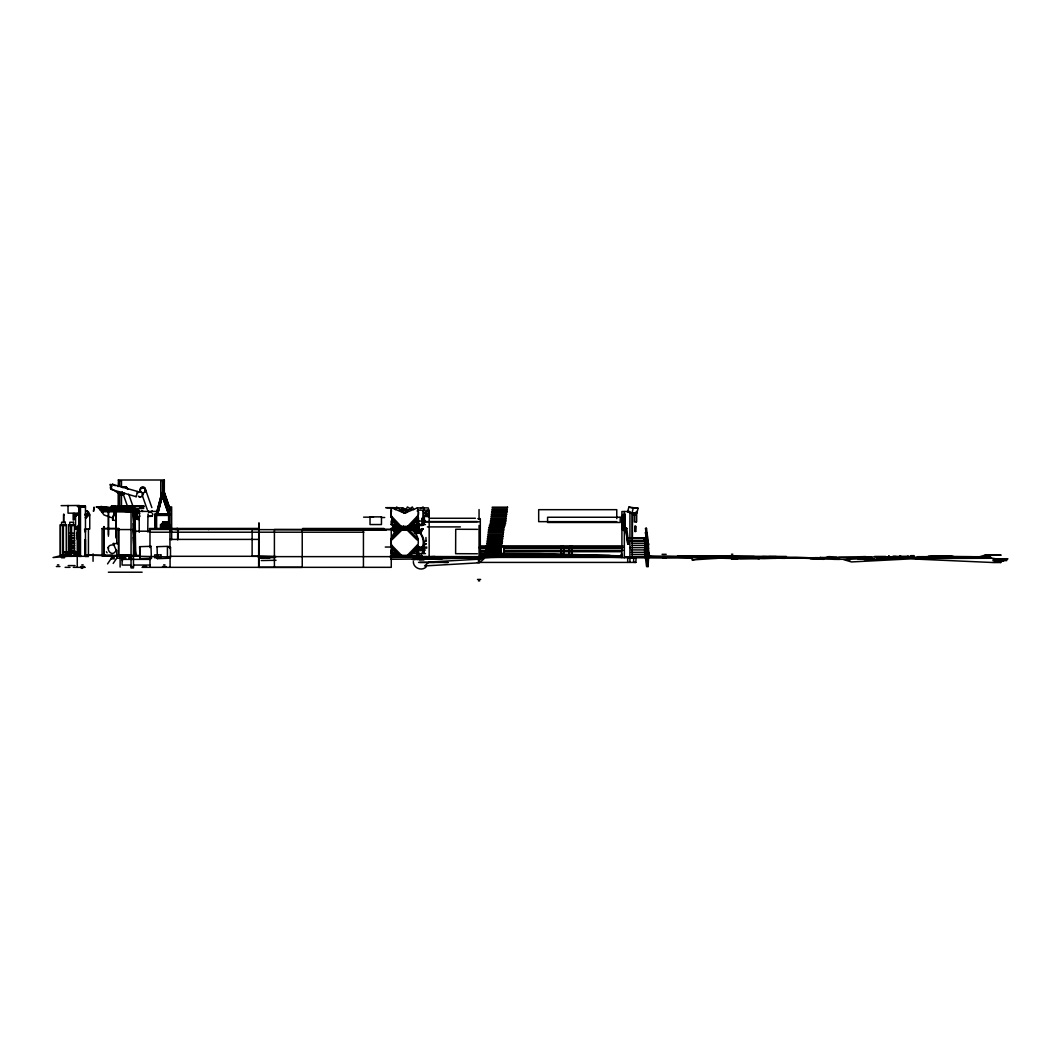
<?xml version="1.0" encoding="UTF-8"?>
<svg xmlns="http://www.w3.org/2000/svg" width="1061" height="1061" viewBox="0 0 1061 1061"><rect width="100%" height="100%" fill="white"/><g stroke="black" fill="none" stroke-linecap="round" stroke-linejoin="round"><path stroke-width="1.5" d="M68.647 524.611L68.633 556.309L71.564 556.309L71.578 524.611M73.859 513.497L74.376 519.094L74.389 513.497M74.469 556.309L74.469 524.784L71.06 524.784L71.047 556.309L74.681 556.309M115.861 537.927L115.861 511.256L115.888 536.349M130.158 511.203L130.158 509.81L114.867 508.67L114.867 509.943M133.62 511.084L133.62 513.948L134.23 510.58L134.19 511.972M156.617 529.107L156.617 514.227L169.19 514.28L169.19 524.187M160.463 529.306L160.463 524.572L161.537 524.585L161.537 529.32M168.593 524.532L168.606 514.147L161.537 493.975L156.232 514.134M258.857 529.466L258.844 556.296L259.003 529.466L258.857 532.131M416.217 529.916L392.557 529.916L416.217 529.916L416.217 528.736M422.225 524.585L422.384 517.781L422.384 524.585L416.403 524.572L416.403 521.017L417.888 521.017L417.888 524.572M418.816 557.357L418.816 554.094M418.816 531.176L418.83 522.993M429.161 557.37L429.175 516.455L424.732 516.455M622.462 515.235L622.409 529.545L624.783 529.545L624.796 515.248L624.783 529.545M133.315 513.749L132.797 509.466L133.606 509.466M501.163 556.985L501.177 546.574L503.988 546.574L503.975 556.998L501.429 556.998M636.547 511.535L636.52 521.985L634.292 521.985L634.319 513.02M636.388 521.985L636.414 511.535M626.759 528.643L625.38 528.338L626.759 528.338L628.722 544.266L627.767 544.253L625.751 528.696L626.746 528.338L625.38 528.338M648.603 552.967C647.422 562.834 651.772 551.256 647.117 552.953M120.079 558.205L120.026 555.182L120.079 558.205L116.896 558.179L116.922 555.155M117.015 555.155L116.896 558.179M114.906 509.559L114.906 508.166L130.198 509.307M843.707 559.611L851.439 561.945L910.789 558.868L994.064 562.569L1000.775 562.502L1000.788 560.964L993.043 559.386L993.481 558.855L1007.95 558.842L996.345 558.842M169.747 514.757L162.532 492.039L157.121 514.89L156.179 514.505L161.511 494.081L168.646 514.505L169.747 514.757L162.532 494.081L157.121 514.89M646.494 528.338L645.499 528.71L646.481 528.325L648.496 544.253L647.528 544.266M648.496 544.253L647.555 543.895M646.494 532.397L645.499 532.768L646.481 532.383L648.496 548.325L647.528 548.325L648.496 548.325M644.584 551.07L645.38 537.423L646.865 537.423L648.855 552.953L648.059 566.601L646.56 566.601L644.584 551.07L646.069 551.07L648.059 566.601M646.069 551.07L646.865 537.423L645.353 537.529L645.38 556.892L646.878 556.892L646.839 537.529M628.722 544.266L627.794 543.882L625.977 529.877M68.978 543.351L74.549 543.139L68.978 542.927M68.978 553.418L74.549 553.205L68.978 552.993M68.978 535.752L74.535 535.328M68.978 540.858L74.549 540.659L68.978 540.447M74.522 550.42L68.965 550.619L74.522 550.831M136.153 496.707L137.678 491.508L112.174 484.28L110.742 489.28L136.153 496.707L136.458 495.951M68.978 545.831L74.549 545.619L68.978 545.407M68.978 548.325L74.549 548.113L68.978 547.9M68.978 538.338L74.522 537.914L68.978 537.914M113.063 517.702L112.996 518.365L114.628 511.999M391.204 510.155C389.758 516.362 393.299 522.715 398.697 525.752M423.021 516.336L423.021 510.155L418.18 510.155C419.639 516.362 416.098 522.715 410.7 525.752M421.668 520.513L423.671 516.349L423.671 510.155L428.511 510.155L428.525 516.322L423.671 516.322L428.883 513.299L424.015 513.245L428.511 510.155L424.029 513.299M396.602 529.346L397.862 528.71M136.484 508.816L135.689 515.036L136.697 519.32L138.792 519.558L139.575 513.338L138.58 509.055L136.484 508.816L137.479 513.1L136.697 519.32M113.978 545.009C102.028 543.603 111.564 560.566 116.312 549.89M113.739 544.784L116.458 550.765M112.572 519.956L114.27 512.065L112.572 519.956L115.636 520.606M396.018 533.139L391.589 528.71L395.262 533.139M391.695 545.235L401.801 555.606L400.978 556.335L390.846 546.057L391.708 545.155M624.637 530.553L625.141 528.298L626.255 528.524L625.751 530.779L624.637 530.553L625.804 530.779M412.371 559.585L419.745 559.333M130.583 508.962L130.901 507.476L138.129 509.943L135.702 508.444L135.384 509.93M132.996 510.46L133.315 508.975M134.163 516.389L135.291 511.508M100.437 508.285L100.052 509.81L104.097 515.009L113.05 518.179M163.54 491.349L157.983 513.153L163.54 491.349L163.898 492.556L163.527 490.898L163.182 492.304M627.555 512.065L628.868 507.092L638.112 508.246L636.812 513.219L629.014 512.45M631.918 513.219L633.231 508.246L638.112 508.246M137.307 493.113L137.678 491.508M134.163 515.394L134.972 512.436M110.821 484.837L110.424 488.033L111.432 488.803L110.715 487.304M110.742 489.28L111.617 486.681M784.981 557.33L719.398 556.733M921.73 558.563L915.232 558.471L991.385 558.272L975.669 557.569M732.249 559.001L759.782 558.537L757.753 558.418C794.861 555.526 832.235 561.959 869.118 557.953L838.535 557.383L838.535 559.001M112.625 484.201L115.211 485.726M395.355 509.651L396.642 506.959L404.4 513.245L412.344 506.959L413.644 509.651M420.355 550.805C425.859 543.975 423.153 533.59 415.554 529.638M421.668 549.412C426.562 542.794 423.087 533.272 416.191 529.638L409.533 528.285L406.549 528.962M120.689 494.147L120.37 494.797L122.267 491.694M110.874 487.304L111.392 486.442M420.023 532.901L422.119 528.71M420.74 532.264L422.915 528.71L421.801 528.696L417.039 533.444M420.819 532.901L422.915 528.71M414.48 532.264L417.437 528.71L415.315 532.901M414.546 532.901L416.668 528.71M415.249 532.264L417.437 528.71M888.786 556.097L888.256 556.919L889.131 555.871M415.328 533.55L418.883 528.232L419.506 528.643L416.907 532.635M416.84 532.635L419.506 528.643M112.055 557.29L107.546 563.908M118.487 555.553L113.195 563.431M140.065 516.031L138.686 517.927M78.779 524.837L75.53 528.391L76.193 528.988L79.429 525.434M85.251 517.715L88.501 514.161L89.164 514.757L85.914 518.312M417.954 516.919L407.901 527.609L407.106 526.906L417.265 516.243L418.061 516.946L417.358 516.269M417.212 545.155L407.119 555.606L407.954 556.415L418.074 546.057L417.225 545.235M422.649 511.017L423.405 510.341M427.915 511.017L428.671 510.328L427.994 511.017M418.061 538.895L417.013 539.89L406.88 529.824L407.928 528.829L417.994 538.895M417.145 511.004L417.822 510.328M78.514 513.497L73.846 518.166L78.249 513.232M417.769 533.444L422.53 528.71L418.843 533.139M401.031 528.816L402.092 529.837L391.854 539.89L390.872 538.882L401.111 528.829M390.952 538.895L399.984 529.943M413.724 559.81L414.878 558.709M412.53 526.893L411.827 527.569M390.978 516.919L391.681 516.243L390.886 516.946L401.085 527.569L401.787 526.906M132.877 509.413L134.654 507.874L136.299 509.757M871.373 557.025L865.1 557.025L904.834 556.8M415.554 525.752L417.954 523.829M865.1 557.025L865.71 556.561L838.535 557.383M928.083 556.455L937.075 556.455M426.177 566.906C421.721 571.534 413.193 568.006 413.326 561.587M114.217 506.044L111.471 506.044M125.702 506.044L126.736 506.124A2.294 2.294 88.1 0 1 125.331 508.232A2.294 2.281 -89 0 1 123.58 508.232L122.837 507.742M131.577 506.044L128.819 506.044M397.424 532.635L394.745 528.643L395.448 528.232L397.185 530.898M910.497 555.871L911.107 555.871M899.821 555.871L902.327 557.025L909.622 556.919M122.492 487.543L124.323 486.8L126.14 487.543A2.586 2.507 -19.8 0 1 126.67 488.352M420.474 508.551L423.074 506.959L424.095 509.081M423.671 516.349L428.856 513.245M928.494 556.455L938.322 556.335L937.592 556.455M858.057 559.001L869.357 558.59M417.344 507.887L404.573 513.192L391.814 507.887A13.873 13.82 -89.9 0 0 404.573 527.065A13.873 13.82 -89.9 0 0 417.344 507.887L428.193 507.887A13.873 13.82 -90 0 1 428.644 517.224M756.4 556.8L702.952 556.8L692.263 557.609L692.276 559.929L702.952 557.728L737.846 558.656L731.347 558.882M150.927 511.787L151.75 511.455A2.44 1.499 -3.8 0 0 152.32 510.978A2.507 2.427 -19.1 0 1 147.744 510.964M151.166 515.858L151.988 515.527A2.44 1.485 -3.6 0 0 152.187 513.405M421.748 555.354L421.655 556.574L421.748 555.354L392.557 555.367L392.65 556.561M399.095 526.349L392.795 526.349L392.703 527.569L419.241 527.556M416.31 526.375L416.31 527.569L416.31 526.375L392.703 526.375L392.809 527.529M168.142 522.224L170.171 528.471M162.505 528.272L163.049 522.039L165.131 528.285M166.113 526.919L165.105 522.039L167.2 528.285M166.02 522.237L168.686 528.285M164.548 528.484L163.089 522.039M100.954 506.389L102.625 506.76L98.62 507.025L99.522 508.418L101.339 507.025L97.32 507.277L99.15 508.418L100.172 507.145L96.166 507.025L130.278 509.81M86.166 510.792L87.267 510.792L88.156 512.675L87.267 514.558L86.166 514.558A2.056 1.446 -89.9 0 1 85.702 514.121M123.686 506.203L124.959 506.203M140.781 506.137L141.405 505.978M84.469 529.691L85.357 529.466L85.357 532.131L85.357 529.466M825.511 557.675L828.76 556.614L837.116 557.012M415.037 527.131L419.546 526.097M407.703 555.341C420.169 553.497 422.238 534.691 410.7 529.638L404.692 528.285L398.697 529.638C387.159 534.691 389.228 553.497 401.695 555.341M407.185 528.962L410.183 528.285M412.039 528.962L415.037 528.285L418.034 528.962M147.731 531.946L147.943 516.322M57.453 564.876L58.819 564.876M81.79 564.876L83.156 564.876M163.619 564.876L164.972 564.876M479.665 580.884L478.458 580.884M731.533 554.227L732.819 554.227M632.581 514.187L632.104 512.755M830.604 557.542L819.835 557.489L820.922 557.542M112.28 555.367L105.477 555.752M692.276 559.929L726.573 557.728L763.933 558.537L796.029 557.582L838.614 558.166L767.076 558.073L767.076 556.813L767.076 558.073L785.14 558.338M390.912 557.038L404.055 557.052L401.88 557.052M426.429 557.038L428.604 557.065M917.354 556.68L979.621 556.72L984.064 555.433L1001.133 555.128L985.125 554.77L990.497 556.68L930.47 557.794M478.431 557.224L467.198 558.192L499.917 556.892L480.089 557.197M79.575 555.367L53.05 557.529L63.74 554.983L68.952 554.983M135.569 554.956L133.699 529.081L135.556 555.009L134.468 555.089L133.169 537.251M913.813 558.006L894.781 558.113M104.097 555.367L128.965 555.659M865.829 556.985L857.832 557.383L871.784 557.529M440.328 557.94L438.883 557.025L440.328 557.94L417.318 559.399L501.747 557.144L621.64 557.038M397.013 553.02L393.087 553.006M391.177 557.383L426.999 556.561M477.463 559.266L429.082 562.025L424.559 565.937L479.4 562.794L483.922 558.895L480.686 559.081M422.358 553.311L422.251 546.508M589.478 556.76L597.356 556.76M400.872 528.232L400.302 528.643M133.169 523.537L133.739 538.046L135.198 537.993L134.124 510.58L132.652 510.633M419.612 559.983L423.936 559.929M118.182 556.11L129.402 556.11M157.293 558.643L168.606 558.272M156.909 546.694L168.208 546.322M86.14 555.142L168.858 556.919M258.857 557.953L270.157 557.648L259.07 556.76M860.829 559.24L874.609 558.776M150.994 546.335L151.378 558.245M151.498 558.245L140.025 558.603L139.654 546.68L151.126 546.322M140.025 558.603L139.654 546.68M944.874 556.495L950.988 556.296M864.211 559.704L892.752 558.776M876.744 558.311L888.574 557.953M74.535 533.245L68.938 533.245M494.612 546.004L623.046 546.03M494.718 546.614L621.507 546.627M420.275 556.919L434.97 556.508M447.278 557.953L462.119 557.542M486.827 556.866L500.01 556.495M560.845 546.574L560.845 556.998L560.845 546.574L563.656 546.574L563.404 556.998L563.656 546.574M82.678 506.11L79.469 506.11M84.946 506.11L77.214 506.11M480.036 554.81L542.781 554.067L621.693 556.839M114.76 506.349L115.994 506.349A2.294 2.281 88.2 0 1 112.824 508.471L111.418 506.349L126.736 506.124L122.174 506.124L122.347 506.999M139.986 507.742L140.728 508.232A2.294 2.281 88.1 0 0 143.885 506.124L133.381 506.349A2.294 2.281 88.2 0 1 130.224 508.471L128.819 506.349L140.914 506.11M77.214 532.131L77.32 539.399M391.416 555.367L397.875 555.235M275.157 557.555L258.844 557.728M261.271 560.54L276.046 560.288M733.098 556.203L786.373 556.455M633.51 515.036L635.486 515.036M118.182 486.614L118.5 479.996M170.078 539.399L258.99 539.399M163.991 499.837L164.309 479.996L164.296 499.837M569.399 546.574L569.399 556.998L569.399 546.574L572.211 546.574L571.945 556.998L572.211 546.574M106.312 555.752L139.495 555.367M120.118 567.051L120.118 555.831M416.403 550.049L417.888 550.036L417.928 553.59L416.429 553.603L416.403 550.049L425.448 550.036M390.66 559.293L442.265 558.776M876.744 557.728L899.728 557.489M126.736 506.124L122.174 506.124L123.766 506.11M112.638 506.362L111.418 506.349L113.01 506.349M130.039 506.362L128.819 506.349L130.41 506.349M132.161 506.349L133.381 506.349L131.789 506.362M142.665 506.11C146.338 506.535 138.169 504.983 139.495 506.999M134.124 510.58L133.593 513.803M119.323 556.083L121.723 556.07L120.344 556.083M390.262 556.123L393.565 556.097M444.188 558.073L479.32 557.768M82.148 507.145L83.739 507.131M109.8 509.612L99.893 509.678L98.408 507.41L101.591 507.662M631.587 556.773L662.913 556.574M115.45 508.352L111.577 508.365L126.617 508.352L122.744 508.365M132.877 508.338L129.004 508.352L143.766 508.365L139.893 508.378M402.172 528.71L402.968 528.71M417.848 547.091L418.843 547.091L418.843 548.113L417.862 548.113L417.848 547.091L426.787 547.091M719.239 556.693L764.994 556.8L722.355 556.707M740.286 557.847L776.148 557.874M401.549 510.155L405.846 510.142L407.371 506.959L411.416 509.346M418.631 524.598C429.36 530.606 422.013 505.938 423.843 524.585M208.553 529.572L208.831 529.572M403.392 529.32L403.392 528.139L391.363 528.139L391.363 529.32L392.212 529.346M394.984 553.311L398.459 553.311M417.039 553.298L413.22 553.311M114.389 506.362L115.994 506.349L111.418 506.349M391.151 524.585L392.703 524.585L392.703 521.031L391.151 521.031L391.151 524.585L397.875 524.598M113.686 543.577C110.211 543.577 120.768 543.577 117.294 543.577M391.151 553.603L392.703 553.59L392.689 550.049L391.151 550.049L391.151 553.603L398.75 553.59M77.44 556.296L76.498 556.296L85.357 556.296L85.357 539.399L85.357 556.296L84.403 556.296M115.238 556.136L113.129 556.136L123.58 556.136L121.471 556.136M740.26 558.378L776.148 558.338M846.187 559.651L850.431 559.638L846.399 559.624M118.182 479.996L164.309 479.996M61.127 505.646L79.429 505.474M139.323 506.124L143.885 506.124M128.819 506.349L133.381 506.349M386.801 507.702L394.307 507.702M391.814 507.887L402.663 507.887L408.339 510.248M115.039 508.882L100.211 508.789L106.723 508.922L105.795 508.789M123.036 508.882L135.835 508.882L135.835 512.052L101.896 511.694L103.408 512.224M479.055 509.559L479.055 519.479M400.01 510.155L408.26 510.142M133.01 510.58L134.827 537.914M133.315 510.818L134.124 510.818M131.007 511.349L133.527 511.349M137.824 511.402L157.757 511.402M79.429 513.166L68.023 513.166L68.023 505.474M78.713 514.108L75.57 514.108L75.57 529.015L78.713 529.015M85.026 514.108L89.747 514.108L89.747 529.015L85.026 529.015M156.219 514.373L169.203 514.399L169.176 515.447M169.203 515.421L156.63 515.447L156.63 514.452L169.176 514.452M84.867 515.062L89.734 515.062M139.19 516.853L139.243 532.317M363.591 517.158L373.472 517.158M392.066 517.489L391.801 524.585M381.774 517.503L384.719 517.503M430.315 518.272L475.434 518.272M477.835 518.683L480.301 518.683L480.301 559.77L477.835 559.77M425.143 521.574L477.317 521.548M616.773 521.654L538.683 521.654L538.683 509.678L616.773 509.678L616.773 518.67M424.705 521.84L479.068 521.84M162.519 522.224L168.712 522.145M162.466 522.556L168.712 522.556M73.488 524.784L68.514 524.784L68.514 556.309L70.901 556.309L70.901 524.784M63.063 524.784L66.458 524.784M479.055 525.46L479.081 562.41M410.116 526.349L419.148 526.362M634.836 526.309L634.836 531.415L634.836 526.309L635.711 526.322L635.526 531.428L635.711 526.322M427.397 526.906L460.421 526.906M102.095 528.603L118.607 528.603L118.607 555.898M392.65 528.736L419.135 528.736M177.121 529.466L177.121 528.444L177.121 529.466L259.149 529.399L258.964 522.834L258.632 529.399M141.988 567.343L391.27 567.33L391.257 529.492L302.226 529.532L302.239 567.356M391.363 529.32L397.278 529.32M422.649 529.359L421.801 528.696M130.609 529.558L116.737 529.558L116.75 542.343M179.296 529.479L149.468 529.479L149.468 528.484L258.738 528.444L258.632 567.383L302.08 567.383M259.123 567.383L259.003 529.466L252.133 529.466L252.12 556.296L258.99 556.296L169.906 556.296M391.323 529.479L274.401 529.479L274.401 567.343M149.23 532.211L363.843 532.211M646.931 536.402L647.369 545.155L647.343 536.402M628.974 537.834L632.223 537.834L632.223 557.595M629.902 537.927L644 537.927L644 540.606L629.902 540.606M68.965 538.126L74.549 538.139M631.348 538.55L645.446 538.55L645.446 540.938M68.965 540.646L74.549 540.659M502.344 540.818L487.065 540.818L487.065 541.667L502.344 541.667L502.344 540.818L502.344 541.667M631.348 540.938L645.725 540.938M68.965 543.139L74.549 543.139M631.64 543.219L646.03 543.219M647.542 543.816L648.616 543.816L647.542 544.121M631.918 545.381L646.308 545.381M68.965 545.619L74.549 545.619M480.023 546.044L493.179 546.044M480.116 546.654L495.434 546.574L495.434 556.998M385.289 547.038L391.575 547.038M479.32 547.091L500.898 547.091M503.948 546.959L621.56 547.091M480.036 547.569L501.482 547.41L501.482 548.126L479.32 548.113M503.869 547.569L561.415 547.569M562.847 547.569L623.072 547.569M632.21 547.648L646.308 547.648M68.965 548.099L74.549 548.113M417.862 548.113L426.787 548.113M504.108 548.113L621.56 548.113M631.215 549.93L645.327 549.93M480.036 550.314L493.206 550.314M494.638 550.314L498.935 550.314M503.869 550.314L561.415 550.314M562.847 550.314L623.072 550.314M68.965 550.619L74.549 550.632M480.116 551.693L493.285 551.693M494.718 551.693L499.015 551.693M503.948 551.693L561.508 551.693M562.94 551.693L621.507 551.693M69.389 552.025L64.442 552.025L69.549 552.025M73.779 552.025L79.575 552.025M631.215 552.33L645.592 552.33M68.965 553.192L74.549 553.205M416.429 553.603L425.488 553.59M64.442 554.067L69.549 554.067M73.779 554.081L79.575 554.067M620.871 554.319L622.144 554.319M662.064 554.319L666.189 554.319M631.494 554.479L645.87 554.479M101.816 554.691L105.172 554.691M130.609 555.062L116.737 555.062L116.737 550.288M101.723 555.38L105.158 555.38M730.498 555.778L733.854 555.778M910.855 555.659L914.211 555.659M932.407 556.216L953.03 556.216M907.434 556.335L908.945 556.335M85.371 556.521L88.434 556.521L88.434 528.975M258.592 556.64L622.449 556.64M632.104 556.64L644.916 556.64M715.857 556.508L719.212 556.508M874.556 556.455L885.763 556.455M896.081 556.455L892.752 556.455L908.282 556.335M946.996 556.561C933.309 555.208 920.073 558.298 906.571 556.8M477.556 556.76L431.495 556.64M480.845 556.76L621.587 556.76M624.889 556.76L716.109 556.72L649 556.203M718.363 556.68L734.663 556.68M901.213 556.68L910.563 556.68M390.978 556.892L622.197 556.892M631.481 556.892L665.711 556.892M666.56 556.892L707.316 556.892L666.321 557.396M780.259 556.813L725.432 556.707M421.031 557.144L477.344 557.317M910.815 557.304L914.33 557.304M111.352 557.37L114.336 557.37M122.837 557.37L125.808 557.37M128.713 557.37L131.683 557.37M390.355 557.396L621.998 557.396M631.295 557.396L645.128 557.396M648.39 557.396L663.059 557.396M730.498 557.396L733.88 557.396M692.263 557.609L649.717 556.561L655.035 556.892M814.742 557.675L818.031 557.675M803.243 558.139L807.527 558.139M814.742 558.139L818.031 558.139M876.598 558.073L907.911 558.192M715.804 558.245L717.501 558.245M111.259 558.842L114.429 558.842M122.771 558.842L125.941 558.842M128.633 558.842L131.776 558.842M139.813 558.842L142.983 558.842M823.615 559.333L810.432 558.802M833.349 559.346L839.848 559.346M123.129 559.372L150.635 559.372M1000.788 560.964L1003.64 560.964L997.048 559.664M443.777 562.41L448.113 562.41M418.511 562.41L434.572 562.41M477.41 562.41L635.884 562.41M130.503 565.049L122.081 565.049L122.081 556.932M133.553 565.049L150.171 565.049M68.196 565.579L75.066 565.593M56.366 566.521L59.92 566.521M80.702 566.521L84.257 566.521M143.023 566.521L146.577 566.521M162.519 566.521L166.073 566.521M131.007 566.64L133.527 566.64M65.119 567.343L70.013 567.343M73.315 567.343L85.265 567.343M81.259 568.298L82.692 568.298M108.368 572.224L142.134 572.211M477.49 579.439L480.633 579.439M84.19 506.11L81.777 506.11M385.634 507.702L393.26 507.702M622.422 515.235L624.796 515.248M422.185 529.346L422.981 529.346M174.826 529.479L178.142 529.492M259.109 529.625L386.35 529.837M134.986 531.19L149.72 531.203M647.369 552.953L648.855 552.953M257.85 556.8L275.701 556.839M775.883 558.099L739.835 557.861M419.758 562.396L447.795 562.423M416.403 521.017L425.474 521.044M416.403 524.572L425.474 524.598M416.734 529.346L417.503 529.346M477.556 529.346L455.713 529.267L455.62 553.683L477.463 553.762M677.488 556.03L731.467 556.203M418.14 556.985L428.989 557.012M115.888 556.083L113.103 556.07L114.853 556.083M627.82 557.675L632.436 557.688L621.905 557.715L621.905 511.521L629.942 511.521L629.916 562.41M161.484 514.214L154.826 514.187L154.84 528.524M479.678 555.274L542.781 555.593L621.613 557.489M132.492 510.58L133.182 510.58L134.309 537.98M166.882 514.187L168.659 514.2M647.502 553.006L648.987 553.02M479.811 553.285L539.2 553.577L622.489 555.911M647.091 556.853L648.961 556.919M634.836 531.415L635.725 531.428M572.264 555.115L610.115 555.433M678.032 555.937L731.069 556.322M734.384 556.349L754.278 556.495M629.743 557.555L692.528 558.086M712.223 558.258L717.143 558.298M75.278 555.115L78.342 555.142M85.981 555.195L102.612 555.354M945.789 556.455L971.624 556.68M712.236 557.582L717.103 557.635M648.112 556.68L664.106 556.866M894.781 558.086L901.213 558.192M976.425 557.41L989.581 557.768L1006.823 560.579L992.91 560.659L1000.775 562.502M503.988 546.574L503.975 556.998M762.567 556.548L807.527 557.675M114.349 508.75L106.471 508.166M663.006 556.441L731.268 557.37M258.075 555.951L275.94 556.521M103.872 526.601L103.845 554.107L103.859 526.601M662.873 558.086L666.321 558.232M418.472 517.768L418.498 524.585L413.22 524.598M416.217 555.38L416.111 556.561M960.563 556.72L990.775 558.205M125.185 510.659L125.742 511.442M125.583 509.559L128.792 509.81M131.829 510.447L101.604 508.033L136.312 511.707L135.437 510.832M102.241 512.052L102.227 508.869L135.821 511.588M102.241 509.559L135.781 512.224M112.731 508.59L115.914 508.842M101.644 507.529L136.352 511.203M152.413 516.269L147.744 516.455M919.158 558.02L920.829 558.563M137.479 513.1L139.575 513.338M102.28 508.922L108.275 509.81M81.259 556.428L77.864 556.083L80.079 556.428M140.357 496.999L139.336 496.8A2.666 2.533 31.4 0 1 138.46 496.243A2.666 2.52 32.1 0 0 142.85 494.426A2.666 2.533 31.4 0 0 138.275 492.622A2.666 2.52 32.1 0 1 142.598 493.458L142.864 494.466M400.66 511.19L406.774 512.556M391.018 510.314L391.695 511.017M628.868 507.092L633.231 508.246M136.378 509.559L137.267 509.81M417.848 526.893L418.551 527.569M110.424 488.033L120.503 494.625M107.997 547.41L108.646 548.285M428.074 516.283L428.777 516.946L427.968 516.243M392.331 528.71L396.124 532.489M391.589 528.71L395.382 532.489M391.575 516.269L401.681 526.932M134.124 512.171L136.604 514.983M106.379 551.773L107.121 552.808M396.681 528.696L398.127 531.07M111.312 487.675L110.211 484.307L111.113 487.675M170.211 528.723L168.089 522.848L162.797 522.543L164.932 528.431M135.861 510.699L137.718 519.333M145.105 488.392L151.869 507.635M142.028 494.691L147.227 509.492M128.752 494.28L132.904 506.124M122.904 493.246L128.102 508.047M170.383 509.837L163.553 490.209L170.397 510.381M136.511 510.659L137.453 513.365M168.659 522.039L170.237 526.72M121.219 556.11L122.532 560.632M645.512 528.338L647.329 542.715M645.512 532.397L646.335 538.617M645.499 532.768L646.308 538.988M646.719 542.105L647.13 545.208M135.052 555.009L133.182 529.094M134.588 511.972L135.516 533.06M134.19 526.548L134.336 529.797M157.041 546.694L157.439 558.63M134.508 512.012L134.694 519.161L133.938 519.267L134.694 519.161L134.654 512.025M135.742 555.009L135.264 529.094L134.256 529.121L134.734 555.036M63.753 515.062L63.753 514.041L63.74 522.383M648.39 552.754L648.404 544.001L647.966 552.754M632.436 513.179L632.436 537.9M632.223 513.179L632.223 537.9M425.965 537.516L425.965 540.752M161.497 523.763L161.497 528.537M156.232 528.511L156.219 514.187L168.619 514.134L154.853 514.24L154.84 524.625L156.219 524.625L156.219 514.24L156.179 528.802M121.484 487.344L121.471 480.925L119.694 480.925L119.707 485.739M121.484 493.75L121.484 506.561M119.707 492.145L119.707 506.561M78.925 506.946L78.938 556.309M66.273 556.309L66.246 524.784L62.864 524.784L62.878 554.731M63.381 524.611L63.395 554.717M60.45 524.611L60.464 556.309M1005.47 558.855L1005.47 560.38M630.499 547.091L630.499 548.113M627.688 557.542L627.688 562.41M624.345 511.521L624.345 557.715M495.182 546.574L495.182 556.998M492.622 546.574L492.622 556.998M486.203 547.41L486.203 548.126M402.079 528.139L402.079 529.32M392.689 528.139L392.65 529.916M383.843 529.479L383.843 528.484L302.664 528.484L302.664 529.479M363.432 529.479L363.432 567.343M258.924 529.479L258.924 567.343M258.513 528.484L258.513 529.479M177.32 528.484L177.32 529.479M171.657 539.837L171.657 506.919L169.985 506.919L169.932 548.617M170.078 557.887L170.078 567.383M168.659 522.145L168.712 526.733M168.301 522.145L168.248 526.733M162.877 522.145L162.917 528.272M162.519 495.354L162.519 480.925L160.755 480.925L160.755 496.946M161.882 523.657L161.882 524.678M156.643 514.399L156.643 515.421M149.986 529.479L149.986 547.595M149.986 557.463L149.986 567.343M133.01 512.224L131.471 512.224M118.195 491.575L118.195 506.442M108.461 534.598L108.461 512.025L108.434 536.216M93.063 553.895L93.05 561.309M85.464 556.296L85.464 506.933L78.037 507.025L78.037 506.004L85.437 506.004L85.437 507.025M84.535 506.004L84.535 507.025M83.408 506.004L83.408 507.025M83.076 506.004L83.076 507.025M82.493 506.004L82.493 507.025M82.161 506.004L82.161 507.025M81.034 506.004L81.034 507.025M80.039 506.004L80.132 507.025M79.27 506.933L79.27 556.296M78.395 514.041L78.395 515.062M77.785 528.484L77.785 529.479M77.267 529.479L77.267 567.343M73.872 513.551L73.872 519.97L73.169 519.97L73.169 513.551M63.527 514.598L63.527 522.688M62.718 554.731L62.718 524.784L60.318 524.784L60.318 556.309M86.312 511.256A1.538 1.538 0 0 1 88.434 512.675A1.538 1.538 0 0 1 86.312 514.094M147.824 510.978A2.44 1.499 -3.8 0 0 148.301 511.468A2.44 1.512 -3.6 0 0 149.057 511.787M150.238 515.964A2.44 1.485 -3.6 0 1 148.195 513.909M134.216 513.882A2.507 1.538 -3.7 0 1 134.097 515.062M123.023 487.556A2.692 2.626 45.8 0 1 127.386 488.431A2.692 2.626 44.5 0 1 127.599 489.373A2.706 2.626 45.4 0 0 125.901 486.986M140.463 491.177A2.666 2.533 31.5 0 1 141.71 487.821A2.666 2.533 31.5 0 1 145.211 489.201A2.666 2.533 31.5 0 1 143.964 492.556M418.127 526.8A13.873 13.82 -90 0 1 415.421 527.065M401.88 510.487A13.873 13.82 -90 0 1 402.663 507.887M86.14 511.601A1.976 1.419 0.2 0 1 88.726 513.458M140.224 490.275A2.666 2.533 31.9 0 1 142.373 487.728A2.666 2.533 31.9 0 1 145.344 489.612A2.666 2.533 31.9 0 1 143.964 492.649M145.065 490.248A2.507 2.414 -19.2 0 0 144.588 487.596L143.792 487.079A2.507 2.414 -19.2 0 0 141.073 487.596A2.507 2.414 -20 0 0 140.291 489.32A2.507 2.414 -19.2 0 0 140.463 490.248M177.678 532.131C177.293 555.168 178.779 518.219 177.678 532.131M403.432 526.362L403.538 527.556L403.538 526.362M623.576 515.235L623.802 529.545L623.576 515.235M75.556 552.025L75.079 554.067L75.53 552.025M633.762 557.555L633.523 562.29L635.831 562.41L636.083 557.675L633.762 557.555M106.644 507.357L106.524 510.991L106.644 507.357M426.283 540.619L424.029 542.184L426.27 540.606M426.27 543.696L423.671 545.235L426.283 543.696M763.283 557.728L749.676 557.953L763.283 557.728M113.699 510.659L114.256 511.442L113.699 510.659M391.986 552.993L391.986 546.481L391.986 552.993M142.811 511.429L142.121 510.659L142.811 511.429M131.047 510.659L131.604 511.429L131.047 510.659M160.887 554.876L157.97 554.943L158.036 557.847L160.954 557.794L160.887 554.876M401.84 510.341L402.437 511.017L401.84 510.341M419.042 547.091L418.432 548.113L419.042 547.091M421.456 555.367L421.35 556.561L421.456 555.367M423.976 552.993L423.816 546.481L423.976 552.993M776.387 556.654L768.867 556.654L776.387 556.654M646.295 528.577L645.831 538.802L646.282 528.577M94.058 507.357L93.514 511.283L94.058 507.357M507.49 507.171L492.238 507.171L492.238 507.887L507.49 507.887L507.49 507.171M105.755 509.307L100.172 509.307L106.67 509.426L105.755 509.307M507.211 509.439L491.933 509.439L491.933 510.275L507.211 510.275L507.211 509.439M133.474 510.062L131.06 510.062L131.06 567.927L133.474 567.927L133.474 510.062M506.919 511.72L491.654 511.72L491.654 512.436L506.919 512.436L506.919 511.72M506.641 513.988L491.376 513.988L491.376 514.718L506.641 514.718L506.641 513.988M625.234 514.32L623.165 514.32L623.165 515.341L625.234 515.341L625.234 514.32M506.362 516.15L491.097 516.15L491.097 516.866L506.362 516.866L506.362 516.15M381.456 516.866L370.024 516.866L370.024 524.545L381.456 524.545L381.456 516.866M620.194 517.251L547.582 517.251L547.582 522.476L620.194 522.476L620.194 517.251M506.07 518.431L490.805 518.431L490.805 519.267L506.07 519.267L506.07 518.431M505.792 520.699L490.514 520.699L490.514 521.535L505.792 521.535L505.792 520.699M65.305 522.264L61.578 522.264L61.578 525.553L65.305 525.553L65.305 522.264M73.474 522.264L69.747 522.264L69.747 525.553L73.474 525.553L73.474 522.264M505.5 522.98L490.235 522.98L490.235 523.696L505.5 523.696L505.5 522.98M504.757 524.956L489.492 524.956L489.492 526.137L504.757 526.137L504.757 524.956M504.041 527.41L488.776 527.41L488.776 528.126L504.041 528.126L504.041 527.41M78.01 528.444L77.599 529.466L78.01 528.444M118.633 528.55L102.095 528.55L102.095 555.898L118.633 555.898L118.633 528.55M625.234 529.439L623.192 529.439L623.192 530.46L625.234 530.46L625.234 529.439M503.75 529.678L488.484 529.678L488.484 530.407L503.75 530.407L503.75 529.678M503.484 531.84L488.206 531.84L488.206 532.556L503.484 532.556L503.484 531.84M503.206 534.121L487.927 534.121L487.927 534.837L503.206 534.837L503.206 534.121M502.901 536.269L487.649 536.269L487.649 537.105L502.901 537.105L502.901 536.269M502.622 538.55L487.37 538.55L487.37 539.267L502.622 539.267L502.622 538.55M502.052 543.099L486.774 543.099L486.774 543.816L502.052 543.816L502.052 543.099M628.921 543.816L627.794 544.121L628.921 543.816M501.787 545.261L486.508 545.261L486.508 546.097L501.787 546.097L501.787 545.261M170.503 547.343L167.426 547.343L167.426 557.768L170.503 557.768L170.503 547.343M501.203 549.691L485.951 549.691L485.951 550.526L501.203 550.526L501.203 549.691M500.938 551.959L485.646 551.959L485.646 552.808L500.938 552.808L500.938 551.959M500.646 554.24L485.368 554.24L485.368 554.956L500.646 554.956L500.646 554.24M64.456 554.89L61.538 554.89L61.538 557.781L64.456 557.781L64.456 554.89M157.558 554.89L154.654 554.89L154.654 557.781L157.558 557.781L157.558 554.89M974.767 557.914L977.685 558.046L974.767 557.914M884.33 558.418L877.832 558.073L884.33 558.418M418.472 546.481L418.498 553.298L418.472 546.481M122.93 509.174L99.694 507.397L138.328 510.447L138.328 511.84L122.93 509.174M122.97 508.67L99.734 506.76L138.381 509.943L138.381 511.336L122.97 508.67M80.384 556.309L80.371 506.946L80.371 556.296M122.187 494.837A2.692 2.613 45.8 0 0 124.588 493.193A2.692 2.613 45 0 1 124.031 494.055A2.692 2.626 44.8 0 1 122.214 494.85M119.681 493.193A2.692 2.613 45 0 0 121.166 494.638A2.692 2.626 44.8 0 1 119.707 493.219"/></g></svg>
